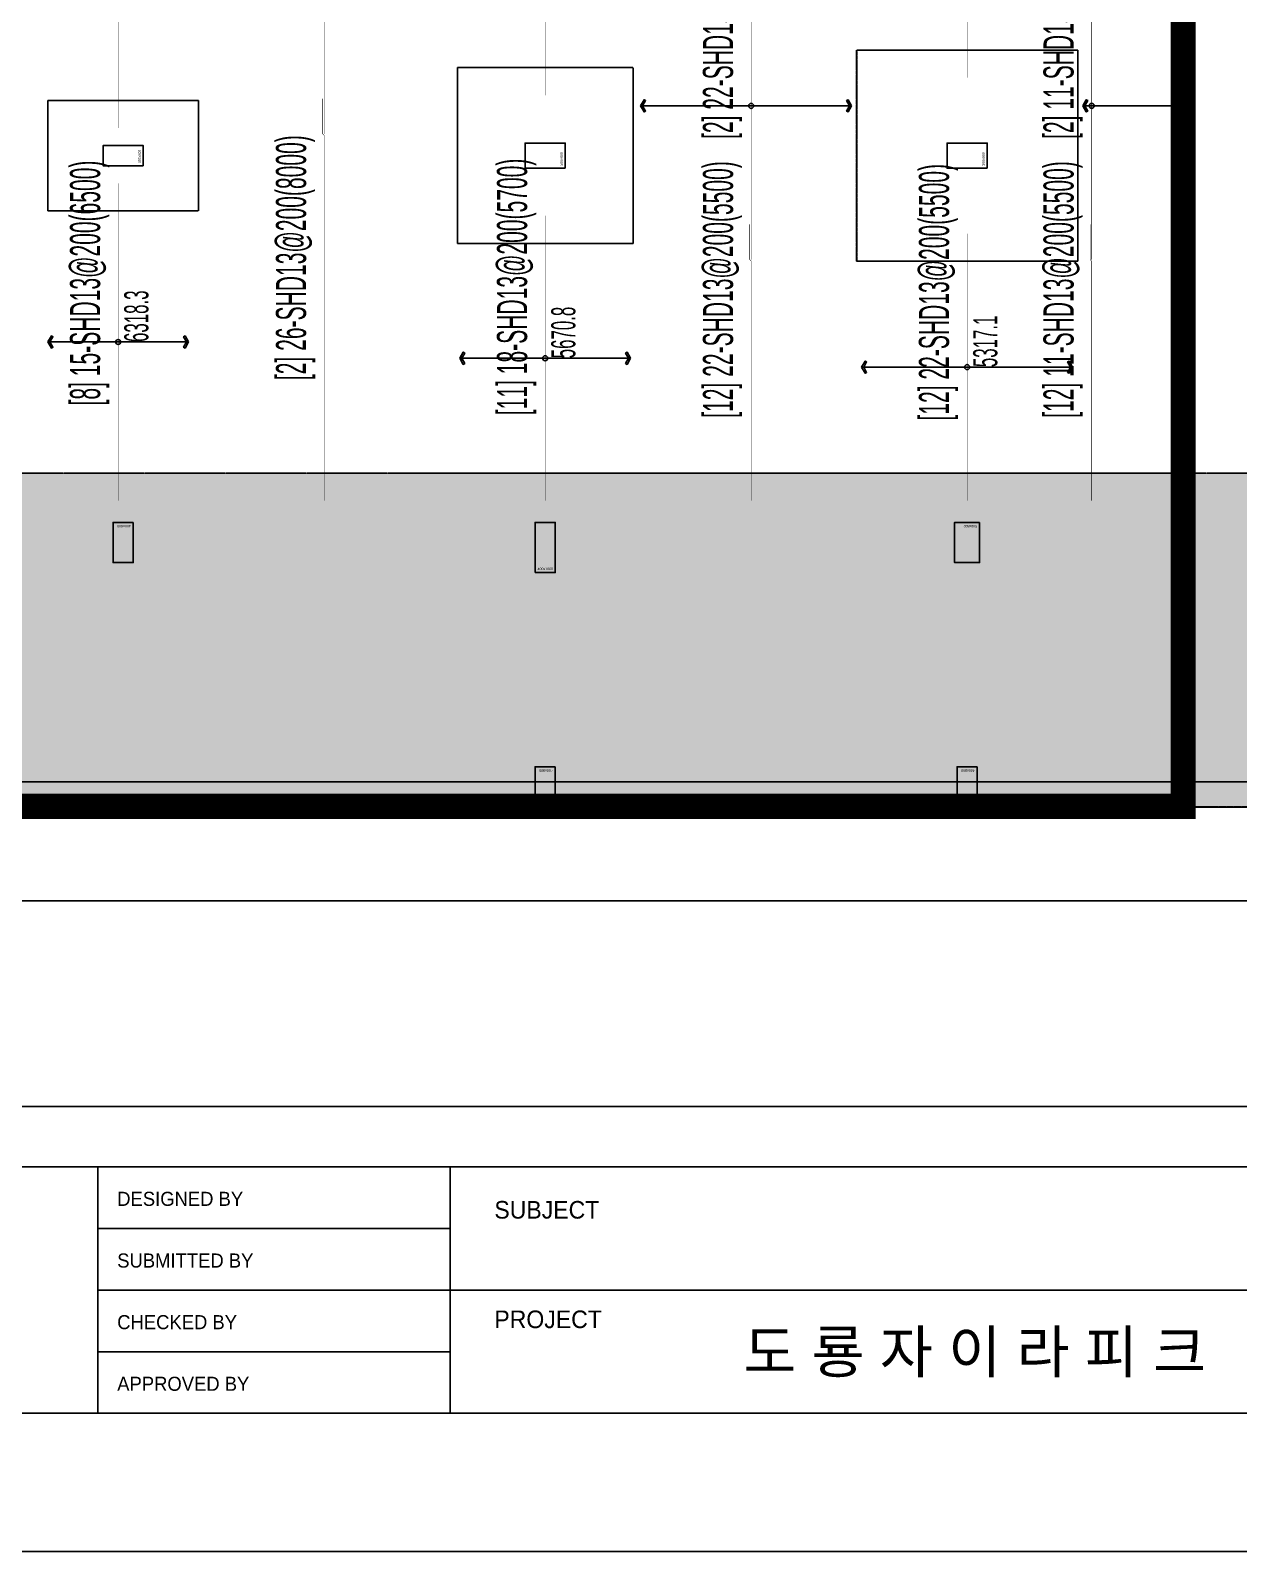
# Model space of a CAD drawing. Header units: millimetres. Extents: x 91591 to 1353697, y 75729 to 160586.
# Drawn here: x 402632 to 426684, y 75729 to 106008 of the extents above; entities that cross this region are included whole.
import ezdxf
from ezdxf.enums import TextEntityAlignment as Align

# ---------------------------------------------------------------- set-up
doc = ezdxf.new("R2010")
doc.units = ezdxf.units.MM
doc.linetypes.add('HID', pattern=[2.5, 1.5, -1])
doc.linetypes.add('HIDDEN', pattern=[0.375, 0.25, -0.125])
for name, color, linetype in [('-S_F', 7, 'Continuous'), ('8', 8, 'Continuous'), ('NX_BAR(D)', 7, 'Continuous'), ('NX_BARTXT', 7, 'Continuous'), ('NX_FORM', 7, 'Continuous'), ('S-FND_OUTLINE_지하주차장 기초', 4, 'HID'), ('S-HAT', 252, 'Continuous'), ('XR-지하주차장$0$A-CON', 2, 'Continuous'), ('XR-지하주차장$0$AA-COL', 2, 'Continuous'), ('기초', 7, 'Continuous')]:
    doc.layers.add(name, color=color, linetype=linetype)
doc.layers.add('DEFPOINT', color=142, linetype='Continuous', plot=False)
doc.layers.add('NX_DEFAULT', color=7, linetype='Continuous', plot=False)
doc.layers.add('JEIL-TXT1', color=7, linetype='Continuous', lineweight=9)
doc.styles.add('BarSetTxt', font='Arial.ttf', dxfattribs={"width": 0.4, "height": 353.85})
doc.styles.add('BAS_TITLE1', font='')
doc.styles.add('EST', font='')
doc.styles.add('XR-지하주차장$0$Standard', font='arial.ttf')
doc.styles.get('BAS_TITLE1').set_extended_font_data('HYHeadLine-Medium')
doc.styles.get('EST').set_extended_font_data('HYHeadLine-Medium')

# ---------------------------------------------------------------- blocks, each defined once
blk = doc.blocks.new('zw$9A02')
at = {"color": 4}
for p, q in [((3810, -57899), (85731, -57899)), ((54288, -61579), (54288, -57899)), ((59546, -61579), (59546, -57899)), ((54288, -58819), (59546, -58819)), ((54288, -59739), (85731, -59739)), ((54288, -60659), (59546, -60659))]:
    blk.add_line(p, q, dxfattribs=at)
blk.add_lwpolyline([(0, -63643), (0, 0), (90000, 0), (90000, -63643)], close=True)
blk.add_lwpolyline([(3810, -61579), (85731, -61579), (85731, -3425), (3810, -3425)], close=True, dxfattribs=at)
at = {"layer": 'DEFPOINT', "color": 150}
blk.add_lwpolyline([(4710, -56999), (84831, -56999), (84831, -4325), (4710, -4325)], close=True, dxfattribs=at)
at = {"style": 'BAS_TITLE1'}
for s, height, p in [('DESIGNED BY', 210.32, (54577, -58482)), ('SUBJECT', 262.9, (60208, -58672)), ('SUBMITTED BY', 210.32, (54577, -59403)), ('CHECKED BY', 210.3, (54577, -60323)), ('PROJECT', 262.9, (60208, -60307)), ('APPROVED BY', 210.32, (54577, -61243))]:
    blk.add_text(s, height=height, dxfattribs=at).set_placement(p)
at = {"layer": 'JEIL-TXT1', "color": 2, "style": 'EST'}
blk.add_text('도 룡 자 이 라 피 크', height=630, dxfattribs=at).set_placement((67380, -60659), align=Align.MIDDLE_CENTER)
blk = doc.blocks.new('zw$D357')
at = {"layer": 'S-HAT'}
h = blk.add_hatch(dxfattribs=at)
h.set_pattern_fill('GRASS', color=256, scale=20)
h.set_pattern_definition([(90, (-331308.68, 2741039.9), (-359.21, 359.21), [95.25, -623.17]), (45, (-331308.7, 2741039.9), (-359.210245, 359.210245), [95.25, -412.75]), (135, (-331308.7, 2741039.9), (-359.210245, -359.210245), [95.25, -412.75])])
h.paths.add_polyline_path([(-65008, -55192), (-61014, -48545), (-9370, -48545), (-5377, -55192)])
at = {"layer": '-S_F', "linetype": 'HIDDEN', "lineweight": -3}
for points in [[(-19608, -40128), (-19608, -44328), (-15208, -44328), (-15208, -40128)], [(-27557, -40474), (-24057, -40474), (-24057, -43974), (-27557, -43974)], [(-35710, -41127), (-32710, -41127), (-32710, -43327), (-35710, -43327)]]:
    blk.add_lwpolyline(points, close=True, dxfattribs=at)
blk.add_lwpolyline([(-70457, 878), (0, 878), (0, -57059), (-70457, -57059)], close=True)
at = {"layer": 'S-FND_OUTLINE_지하주차장 기초'}
blk.add_lwpolyline([(-9370, -48545), (-61014, -48545), (-65008, -55192), (-5377, -55192)], close=True, dxfattribs=at)
at = {"layer": 'XR-지하주차장$0$A-CON'}
for p, q in [((-2750, -54692), (-36610, -54692)), ((-70457, -55192), (0, -55192))]:
    blk.add_line(p, q, dxfattribs=at)
at = {"layer": 'XR-지하주차장$0$AA-COL'}
for points in [[(-33810, -42427), (-33810, -42027), (-34610, -42027), (-34610, -42427)], [(-25410, -42477), (-25410, -41977), (-26210, -41977), (-26210, -42477)], [(-17010, -42477), (-17010, -41977), (-17810, -41977), (-17810, -42477)], [(-34010, -49527), (-34410, -49527), (-34410, -50327), (-34010, -50327)], [(-26010, -50527), (-25610, -50527), (-25610, -49527), (-26010, -49527)], [(-17160, -49527), (-17660, -49527), (-17660, -50327), (-17160, -50327)], [(-25610, -54392), (-26010, -54392), (-26010, -55192), (-25610, -55192)], [(-17210, -54392), (-17610, -54392), (-17610, -55192), (-17210, -55192)]]:
    blk.add_lwpolyline(points, close=True, dxfattribs=at)
at = {"layer": '기초', "color": 6, "linetype": 'HID', "ltscale": 3, "const_width": 500}
blk.add_lwpolyline([(-56498, -55179), (-56498, -13109), (-51183, -13099), (-51183, -15035), (-51183, -15035), (-51183, -15047), (-37285, -15025), (-37298, -6685), (-14910, -6684), (-14910, -24464), (-14910, -24464), (-14910, -24477), (-13109, -24477), (-13109, -55179)], close=True, dxfattribs=at)
at = {"layer": 'Defpoints', "style": 'XR-지하주차장$0$Standard'}
for s, rotation, p in [('400x800', 90, (-33860, -42377)), ('500x800', 90, (-25460, -42427)), ('500x800', 90, (-17060, -42427)), ('400x800', 180, (-34060, -49577)), ('500x800', 180, (-17210, -49577)), ('400x800', 180, (-25660, -54442)), ('400x800', 180, (-17260, -54442))]:
    blk.add_text(s, height=50, rotation=rotation, dxfattribs=at).set_placement(p)
blk.add_text('400x1000', height=50, dxfattribs=at).set_placement((-25960, -50477))

msp = doc.modelspace()

# ---------------------------------------------------------------- linework, layer by layer
at = {"layer": 'DEFPOINT', "linetype": 'HID', "ltscale": 3}
msp.add_lwpolyline([(382190.8, 90562.3), (382191.3, 132632.3), (387505.6, 132643.2), (387505.6, 130707.1), (387505.6, 130707.1), (387505.6, 130695), (401404.1, 130716.7), (401391.1, 139056.3), (423779.3, 139057.8), (423779.3, 121277.3), (423779.4, 121277.3), (423779.4, 121265.3), (425579.8, 121265.3), (425580.1, 90562.3)], close=True, dxfattribs=at)
at = {"layer": 'DEFPOINT', "linetype": 'HIDDEN', "lineweight": -3}
for points in [[(419080.5, 105614.1), (419080.5, 101414.1), (423480.5, 101414.1), (423480.5, 105614.1)], [(411131.9, 105267.7), (414631.9, 105267.7), (414631.9, 101767.7), (411131.9, 101767.7)], [(402979.4, 104615.2), (405979.4, 104615.2), (405979.4, 102415.2), (402979.4, 102415.2)], [(429318.7, 97196.9), (377674.8, 97196.9), (373681.1, 90550.2), (433312.5, 90550.2)]]:
    msp.add_lwpolyline(points, close=True, dxfattribs=at)
at = {"layer": 'NX_BAR(D)', "color": 2, "const_width": 10}
for points in [[(408480.1, 103946.9), (408480.1, 111216.9), (408450.1, 111246.9), (408450.1, 111946.9)], [(404380.1, 104065.2), (404380.1, 111115.2)], [(412880.1, 104717.7), (412880.1, 110465.2)], [(421280.1, 105064.1), (421280.1, 110264.1)], [(416980.1, 101447), (416980.1, 108717), (416950.1, 108747), (416950.1, 109447)], [(423759.3, 101447), (423759.3, 108717), (423729.3, 108747), (423729.3, 109447)], [(408480.1, 96646.9), (408480.1, 103916.9), (408450.1, 103946.9), (408450.1, 104646.9)], [(404380.1, 96646.9), (404380.1, 102965.2)], [(412880.1, 96646.9), (412880.1, 102317.7)], [(416980.1, 96646.9), (416980.1, 101417), (416950.1, 101447), (416950.1, 102147)], [(423759.3, 96646.9), (423759.3, 101417), (423729.3, 101447), (423729.3, 102147)], [(421280.1, 96646.9), (421280.1, 101964.1)]]:
    msp.add_lwpolyline(points, dxfattribs=at)
at = {"layer": 'NX_FORM', "color": 1}
for p, q in [((418980.1, 104505.5), (414780.1, 104505.5)), ((425580.1, 104505.5), (423580.1, 104505.5)), ((405780.1, 99806), (402980.1, 99806)), ((414580.1, 99482.3), (411180.1, 99482.3)), ((423380.1, 99305.5), (419180.1, 99305.5))]:
    msp.add_line(p, q, dxfattribs=at)
for points in [[(414780.1, 104505.5), (414850.1, 104626.7), (414879.5, 104609.7), (414820.1, 104505.5), (414879.5, 104401.2), (414850.1, 104384.2)], [(418980.1, 104505.5), (418910.1, 104384.2), (418880.6, 104401.2), (418940.1, 104505.5), (418880.6, 104609.7), (418910.1, 104626.7)], [(423580.1, 104505.5), (423650.1, 104626.7), (423679.5, 104609.7), (423620.1, 104505.5), (423679.5, 104401.2), (423650.1, 104384.2)], [(425580.1, 104505.5), (425510.1, 104384.2), (425480.6, 104401.2), (425540.1, 104505.5), (425480.6, 104609.7), (425510.1, 104626.7)], [(402980.1, 99806), (403050.1, 99927.3), (403079.5, 99910.3), (403020.1, 99806), (403079.5, 99701.8), (403050.1, 99684.8)], [(405780.1, 99806), (405710.1, 99684.8), (405680.6, 99701.8), (405740.1, 99806), (405680.6, 99910.3), (405710.1, 99927.3)], [(411180.1, 99482.3), (411250.1, 99603.5), (411279.5, 99586.5), (411220.1, 99482.3), (411279.5, 99378.1), (411250.1, 99361.1)], [(414580.1, 99482.3), (414510.1, 99361.1), (414480.6, 99378.1), (414540.1, 99482.3), (414480.6, 99586.5), (414510.1, 99603.5)], [(419180.1, 99305.5), (419250.1, 99426.7), (419279.5, 99409.7), (419220.1, 99305.5), (419279.5, 99201.2), (419250.1, 99184.2)], [(423380.1, 99305.5), (423310.1, 99184.2), (423280.6, 99201.2), (423340.1, 99305.5), (423280.6, 99409.7), (423310.1, 99426.7)]]:
    msp.add_lwpolyline(points, close=True, dxfattribs=at)
for centre in [(416980.1, 104505.5), (423759.3, 104505.5), (404380.1, 99806), (412880.1, 99482.3), (421280.1, 99305.5)]:
    msp.add_circle(centre, 50, dxfattribs=at)

# ---------------------------------------------------------------- block references
at = {"xscale": 1.333333333333333, "yscale": 1.333333333333333, "zscale": 1.333333333333333}
msp.add_blockref('zw$9A02', (331590.8, 160586.4), dxfattribs=at)
at = {"layer": '8'}
msp.add_blockref('zw$D357', (438689, 145741.8), dxfattribs=at)

# ---------------------------------------------------------------- texts
at = {"layer": 'NX_BARTXT', "color": 2, "style": 'BarSetTxt', "width": 0.5}
for s, p in [('[2] 22-SHD13@200(8000)', (416800.1, 103847)), ('[2] 11-SHD13@200(8000)', (423579.3, 103847)), ('[2] 26-SHD13@200(8000)', (408300.1, 99046.9)), ('[8] 15-SHD13@200(6500)', (404200.1, 98542.4)), ('[11] 18-SHD13@200(5700)', (412700.1, 98348.1)), ('[12] 22-SHD13@200(5500)', (416800.1, 98296.9)), ('[12] 22-SHD13@200(5500)', (421100.1, 98242.1)), ('[12] 11-SHD13@200(5500)', (423579.3, 98296.9))]:
    msp.add_text(s, height=600, rotation=90, dxfattribs=at).set_placement(p, align=Align.BOTTOM_LEFT)
at = {"layer": 'NX_DEFAULT', "color": 8, "style": 'BarSetTxt', "width": 0.5}
for s, p in [('6318.3', (404980.1, 99806)), ('5670.8', (413480.1, 99482.3)), ('5317.1', (421880.1, 99305.5))]:
    msp.add_text(s, height=480, rotation=90, dxfattribs=at).set_placement(p)

doc.saveas('drawing.dxf')
